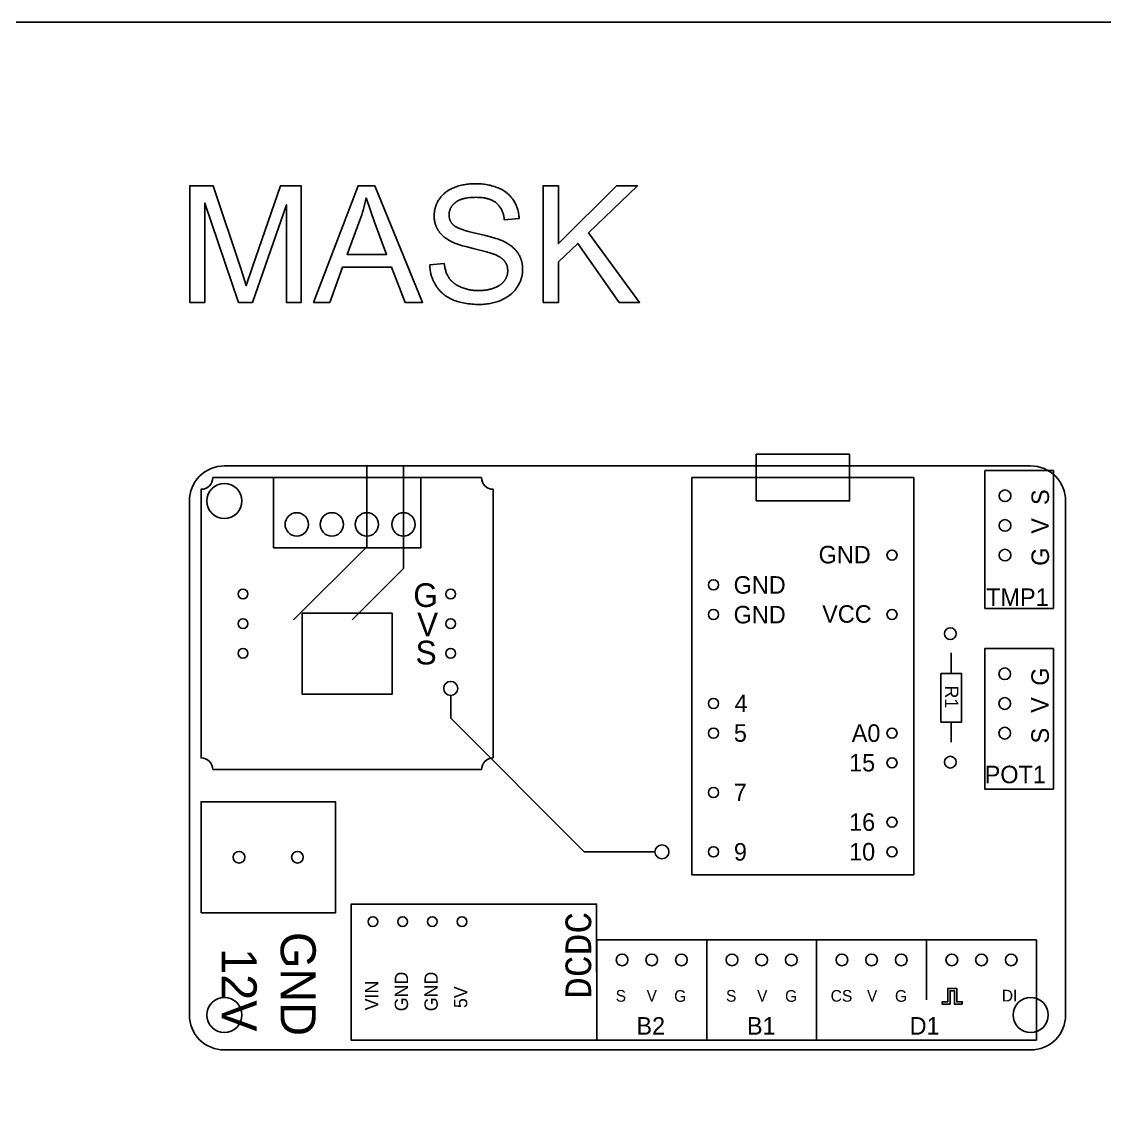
# Model space of a CAD drawing. Extents: x -88 to 248, y 207 to 396.
# Drawn here: x 4.7 to 97.4, y 301.5 to 396 of the extents above; entities that cross this region are included whole.
import ezdxf

# ---------------------------------------------------------------- set-up
doc = ezdxf.new("R2010")
doc.units = 0
for name, color, linetype in [('DEFAULT', 7, 'CONTINUOUS'), ('PCB$FOOTPRINTS', 7, 'CONTINUOUS'), ('PCB$HOLES', 12, 'CONTINUOUS'), ('PCB$MASK', 180, 'CONTINUOUS')]:
    doc.layers.add(name, color=color, linetype=linetype)
doc.styles.add('CONSOLAS_REGULAR', font='txt')
doc.styles.add('DEFAULT', font='txt')
doc.styles.add('MILLIMETER_SMALL', font='txt')

msp = doc.modelspace()

# ---------------------------------------------------------------- linework, layer by layer
at = {"layer": 'DEFAULT'}
for points in [[(-88, 207), (248, 207), (248, 396), (-88, 396)], [(23.392, 374.918), (21.027, 381.993), (19.036, 381.993), (19.036, 372), (20.311, 372), (20.311, 380.507), (23.201, 372), (24.394, 372), (27.298, 380.364), (27.298, 372), (28.573, 372), (28.573, 381.993), (26.793, 381.993), (24.401, 375.04), (23.869, 373.438)], [(29.609, 372), (31.013, 372), (32.11, 375.027), (36.289, 375.027), (37.455, 372), (38.961, 372), (34.871, 381.993), (33.446, 381.993)], [(39.568, 375.211), (39.573, 375.086), (39.582, 374.963), (39.595, 374.842), (39.612, 374.723), (39.633, 374.605), (39.658, 374.488), (39.672, 374.431), (39.686, 374.374), (39.702, 374.317), (39.719, 374.261), (39.736, 374.205), (39.755, 374.149), (39.774, 374.094), (39.795, 374.039), (39.816, 373.985), (39.839, 373.931), (39.862, 373.878), (39.887, 373.825), (39.912, 373.772), (39.938, 373.72), (39.966, 373.668), (39.994, 373.616), (40.023, 373.565), (40.053, 373.515), (40.117, 373.414), (40.15, 373.365), (40.183, 373.317), (40.218, 373.269), (40.253, 373.222), (40.289, 373.176), (40.326, 373.131), (40.364, 373.086), (40.402, 373.042), (40.441, 372.999), (40.481, 372.957), (40.522, 372.916), (40.563, 372.875), (40.606, 372.835), (40.649, 372.796), (40.692, 372.758), (40.737, 372.72), (40.782, 372.683), (40.828, 372.647), (40.875, 372.612), (40.923, 372.578), (40.971, 372.544), (41.02, 372.511), (41.07, 372.479), (41.121, 372.448), (41.173, 372.417), (41.225, 372.387), (41.332, 372.33), (41.442, 372.276), (41.555, 372.225), (41.671, 372.177), (41.791, 372.132), (41.914, 372.091), (42.041, 372.052), (42.171, 372.016), (42.304, 371.984), (42.441, 371.955), (42.582, 371.928), (42.725, 371.905), (42.873, 371.885), (43.023, 371.868), (43.177, 371.854), (43.335, 371.843), (43.496, 371.836), (43.66, 371.831), (43.828, 371.83), (43.961, 371.831), (44.092, 371.836), (44.222, 371.843), (44.35, 371.854), (44.476, 371.868), (44.601, 371.885), (44.724, 371.905), (44.845, 371.928), (44.964, 371.954), (45.082, 371.983), (45.198, 372.015), (45.313, 372.05), (45.426, 372.088), (45.537, 372.13), (45.646, 372.174), (45.754, 372.222), (45.859, 372.272), (45.962, 372.324), (46.061, 372.38), (46.157, 372.437), (46.25, 372.497), (46.339, 372.56), (46.383, 372.592), (46.426, 372.625), (46.468, 372.658), (46.51, 372.692), (46.55, 372.726), (46.59, 372.762), (46.629, 372.798), (46.668, 372.834), (46.705, 372.871), (46.742, 372.909), (46.778, 372.947), (46.813, 372.986), (46.847, 373.025), (46.881, 373.065), (46.914, 373.106), (46.946, 373.148), (46.977, 373.189), (47.007, 373.232), (47.037, 373.275), (47.066, 373.319), (47.121, 373.408), (47.173, 373.497), (47.221, 373.587), (47.266, 373.678), (47.287, 373.723), (47.307, 373.769), (47.326, 373.815), (47.344, 373.861), (47.362, 373.907), (47.378, 373.954), (47.394, 374.001), (47.409, 374.048), (47.422, 374.095), (47.435, 374.142), (47.447, 374.189), (47.459, 374.237), (47.469, 374.285), (47.478, 374.333), (47.487, 374.381), (47.494, 374.429), (47.501, 374.478), (47.507, 374.526), (47.512, 374.575), (47.516, 374.624), (47.519, 374.673), (47.521, 374.723), (47.522, 374.772), (47.523, 374.822), (47.521, 374.922), (47.516, 375.02), (47.508, 375.117), (47.503, 375.165), (47.497, 375.213), (47.49, 375.26), (47.482, 375.307), (47.474, 375.353), (47.464, 375.399), (47.454, 375.445), (47.443, 375.49), (47.431, 375.535), (47.419, 375.58), (47.405, 375.624), (47.391, 375.668), (47.376, 375.711), (47.36, 375.754), (47.344, 375.797), (47.326, 375.839), (47.308, 375.882), (47.289, 375.923), (47.269, 375.964), (47.248, 376.005), (47.227, 376.046), (47.204, 376.086), (47.181, 376.126), (47.157, 376.166), (47.133, 376.205), (47.107, 376.243), (47.081, 376.282), (47.053, 376.32), (47.025, 376.357), (46.996, 376.394), (46.966, 376.431), (46.935, 376.467), (46.903, 376.503), (46.871, 376.538), (46.837, 376.573), (46.803, 376.608), (46.767, 376.642), (46.731, 376.676), (46.694, 376.709), (46.656, 376.742), (46.617, 376.775), (46.577, 376.807), (46.495, 376.869), (46.409, 376.931), (46.319, 376.99), (46.226, 377.048), (46.13, 377.104), (46.03, 377.159), (45.926, 377.211), (45.819, 377.262), (45.74, 377.297), (45.653, 377.332), (45.558, 377.368), (45.455, 377.405), (45.226, 377.48), (44.966, 377.558), (44.349, 377.723), (43.607, 377.9), (43.223, 377.991), (42.878, 378.081), (42.571, 378.171), (42.432, 378.216), (42.302, 378.26), (42.182, 378.305), (42.072, 378.349), (41.972, 378.393), (41.925, 378.415), (41.881, 378.437), (41.839, 378.459), (41.799, 378.481), (41.762, 378.503), (41.727, 378.525), (41.695, 378.547), (41.68, 378.558), (41.665, 378.569), (41.651, 378.58), (41.638, 378.59), (41.625, 378.601), (41.613, 378.612), (41.589, 378.634), (41.566, 378.656), (41.543, 378.679), (41.522, 378.702), (41.501, 378.725), (41.481, 378.749), (41.461, 378.773), (41.443, 378.798), (41.425, 378.823), (41.408, 378.848), (41.392, 378.874), (41.376, 378.9), (41.361, 378.926), (41.347, 378.953), (41.334, 378.98), (41.321, 379.007), (41.31, 379.035), (41.299, 379.064), (41.288, 379.092), (41.279, 379.121), (41.27, 379.151), (41.262, 379.18), (41.255, 379.21), (41.249, 379.241), (41.243, 379.272), (41.238, 379.303), (41.234, 379.335), (41.23, 379.367), (41.228, 379.399), (41.226, 379.432), (41.225, 379.465), (41.224, 379.498), (41.225, 379.537), (41.226, 379.575), (41.229, 379.613), (41.233, 379.651), (41.238, 379.688), (41.244, 379.725), (41.251, 379.761), (41.259, 379.797), (41.268, 379.833), (41.278, 379.868), (41.289, 379.903), (41.301, 379.938), (41.315, 379.972), (41.329, 380.006), (41.345, 380.04), (41.361, 380.073), (41.379, 380.106), (41.398, 380.139), (41.418, 380.171), (41.439, 380.203), (41.461, 380.235), (41.484, 380.266), (41.508, 380.297), (41.533, 380.327), (41.559, 380.357), (41.587, 380.387), (41.615, 380.416), (41.644, 380.446), (41.675, 380.474), (41.707, 380.503), (41.739, 380.531), (41.773, 380.558), (41.808, 380.585), (41.844, 380.612), (41.882, 380.637), (41.92, 380.661), (41.96, 380.685), (42.002, 380.708), (42.044, 380.73), (42.088, 380.751), (42.133, 380.771), (42.18, 380.79), (42.227, 380.809), (42.276, 380.826), (42.326, 380.843), (42.378, 380.859), (42.43, 380.874), (42.484, 380.888), (42.54, 380.901), (42.596, 380.914), (42.654, 380.925), (42.713, 380.936), (42.835, 380.955), (42.962, 380.97), (43.094, 380.982), (43.232, 380.991), (43.374, 380.996), (43.521, 380.998), (43.663, 380.996), (43.801, 380.99), (43.934, 380.981), (44.062, 380.968), (44.187, 380.951), (44.247, 380.941), (44.306, 380.93), (44.365, 380.918), (44.422, 380.905), (44.478, 380.892), (44.533, 380.877), (44.587, 380.861), (44.64, 380.845), (44.691, 380.827), (44.742, 380.809), (44.791, 380.79), (44.84, 380.769), (44.887, 380.748), (44.933, 380.726), (44.978, 380.703), (45.022, 380.678), (45.065, 380.653), (45.107, 380.627), (45.148, 380.6), (45.187, 380.573), (45.226, 380.544), (45.263, 380.514), (45.299, 380.483), (45.335, 380.452), (45.369, 380.419), (45.403, 380.386), (45.435, 380.351), (45.467, 380.316), (45.498, 380.28), (45.527, 380.243), (45.556, 380.205), (45.584, 380.166), (45.611, 380.126), (45.637, 380.086), (45.662, 380.044), (45.686, 380.002), (45.709, 379.958), (45.731, 379.914), (45.752, 379.869), (45.772, 379.823), (45.791, 379.776), (45.81, 379.728), (45.827, 379.679), (45.844, 379.629), (45.859, 379.579), (45.873, 379.527), (45.887, 379.475), (45.9, 379.422), (45.911, 379.367), (45.922, 379.312), (45.932, 379.256), (45.94, 379.199), (45.948, 379.141), (45.955, 379.082), (47.223, 379.178), (47.217, 379.287), (47.208, 379.395), (47.195, 379.501), (47.179, 379.606), (47.16, 379.71), (47.138, 379.812), (47.112, 379.912), (47.083, 380.011), (47.051, 380.109), (47.033, 380.157), (47.015, 380.205), (46.996, 380.253), (46.976, 380.3), (46.956, 380.347), (46.934, 380.393), (46.912, 380.44), (46.889, 380.485), (46.84, 380.576), (46.788, 380.665), (46.732, 380.753), (46.703, 380.796), (46.673, 380.838), (46.643, 380.88), (46.612, 380.921), (46.58, 380.962), (46.547, 381.001), (46.514, 381.041), (46.479, 381.079), (46.444, 381.117), (46.408, 381.154), (46.372, 381.191), (46.334, 381.227), (46.296, 381.262), (46.257, 381.296), (46.218, 381.33), (46.177, 381.363), (46.136, 381.396), (46.094, 381.428), (46.052, 381.459), (46.008, 381.49), (45.964, 381.52), (45.919, 381.549), (45.873, 381.578), (45.827, 381.606), (45.731, 381.66), (45.633, 381.711), (45.531, 381.76), (45.427, 381.806), (45.32, 381.849), (45.21, 381.89), (45.099, 381.927), (44.986, 381.962), (44.871, 381.994), (44.753, 382.024), (44.634, 382.05), (44.512, 382.074), (44.389, 382.095), (44.263, 382.113), (44.136, 382.129), (44.006, 382.141), (43.874, 382.151), (43.741, 382.158), (43.605, 382.162), (43.467, 382.164), (43.342, 382.162), (43.218, 382.158), (43.095, 382.152), (42.974, 382.142), (42.854, 382.13), (42.736, 382.116), (42.619, 382.098), (42.504, 382.078), (42.39, 382.056), (42.278, 382.03), (42.167, 382.003), (42.057, 381.972), (41.949, 381.939), (41.842, 381.903), (41.737, 381.864), (41.633, 381.823), (41.532, 381.779), (41.433, 381.733), (41.338, 381.684), (41.246, 381.633), (41.201, 381.606), (41.156, 381.579), (41.113, 381.551), (41.07, 381.523), (41.028, 381.494), (40.987, 381.464), (40.947, 381.434), (40.907, 381.403), (40.868, 381.371), (40.83, 381.339), (40.793, 381.306), (40.757, 381.273), (40.721, 381.239), (40.686, 381.204), (40.652, 381.169), (40.618, 381.133), (40.586, 381.097), (40.554, 381.06), (40.523, 381.022), (40.493, 380.984), (40.463, 380.945), (40.434, 380.905), (40.406, 380.865), (40.379, 380.824), (40.327, 380.742), (40.278, 380.658), (40.233, 380.574), (40.212, 380.532), (40.191, 380.489), (40.171, 380.446), (40.153, 380.403), (40.135, 380.36), (40.117, 380.317), (40.101, 380.273), (40.085, 380.23), (40.071, 380.186), (40.057, 380.142), (40.044, 380.097), (40.032, 380.053), (40.02, 380.008), (40.01, 379.963), (40, 379.918), (39.991, 379.873), (39.984, 379.827), (39.976, 379.782), (39.97, 379.736), (39.965, 379.69), (39.96, 379.644), (39.956, 379.597), (39.953, 379.551), (39.951, 379.504), (39.95, 379.457), (39.95, 379.41), (39.951, 379.324), (39.955, 379.24), (39.962, 379.156), (39.971, 379.074), (39.984, 378.992), (39.991, 378.952), (39.999, 378.912), (40.007, 378.872), (40.017, 378.833), (40.027, 378.793), (40.037, 378.754), (40.049, 378.716), (40.061, 378.677), (40.073, 378.639), (40.087, 378.601), (40.101, 378.563), (40.115, 378.526), (40.131, 378.489), (40.147, 378.452), (40.164, 378.415), (40.181, 378.379), (40.199, 378.343), (40.218, 378.307), (40.238, 378.271), (40.258, 378.236), (40.279, 378.2), (40.301, 378.166), (40.323, 378.131), (40.346, 378.097), (40.37, 378.063), (40.394, 378.03), (40.419, 377.996), (40.445, 377.964), (40.472, 377.931), (40.499, 377.899), (40.527, 377.867), (40.556, 377.836), (40.585, 377.805), (40.615, 377.774), (40.678, 377.714), (40.743, 377.655), (40.811, 377.598), (40.882, 377.542), (40.956, 377.487), (41.032, 377.434), (41.112, 377.382), (41.194, 377.332), (41.279, 377.283), (41.367, 377.235), (41.44, 377.198), (41.518, 377.161), (41.603, 377.124), (41.695, 377.086), (41.793, 377.048), (41.898, 377.01), (42.126, 376.933), (42.38, 376.854), (42.66, 376.774), (43.297, 376.611), (44.43, 376.324), (44.814, 376.213), (44.96, 376.166), (45.022, 376.144), (45.076, 376.124), (45.153, 376.094), (45.227, 376.063), (45.298, 376.031), (45.367, 375.998), (45.433, 375.964), (45.496, 375.929), (45.557, 375.894), (45.614, 375.857), (45.669, 375.82), (45.695, 375.801), (45.721, 375.782), (45.746, 375.762), (45.77, 375.743), (45.794, 375.723), (45.817, 375.703), (45.839, 375.683), (45.861, 375.662), (45.882, 375.641), (45.902, 375.62), (45.921, 375.599), (45.94, 375.578), (45.958, 375.556), (45.975, 375.534), (45.992, 375.512), (46.008, 375.49), (46.024, 375.468), (46.039, 375.445), (46.054, 375.422), (46.068, 375.399), (46.082, 375.375), (46.095, 375.351), (46.107, 375.328), (46.119, 375.303), (46.131, 375.279), (46.142, 375.254), (46.152, 375.23), (46.162, 375.204), (46.171, 375.179), (46.18, 375.154), (46.188, 375.128), (46.196, 375.102), (46.203, 375.075), (46.21, 375.049), (46.216, 375.022), (46.221, 374.995), (46.227, 374.968), (46.231, 374.941), (46.235, 374.913), (46.239, 374.885), (46.241, 374.857), (46.244, 374.829), (46.246, 374.8), (46.247, 374.771), (46.248, 374.742), (46.248, 374.713), (46.248, 374.684), (46.247, 374.655), (46.246, 374.627), (46.244, 374.598), (46.241, 374.57), (46.238, 374.542), (46.235, 374.514), (46.23, 374.486), (46.226, 374.458), (46.22, 374.43), (46.215, 374.403), (46.208, 374.375), (46.201, 374.348), (46.194, 374.321), (46.186, 374.294), (46.177, 374.267), (46.168, 374.241), (46.159, 374.214), (46.148, 374.188), (46.138, 374.162), (46.126, 374.135), (46.114, 374.109), (46.102, 374.084), (46.089, 374.058), (46.075, 374.032), (46.061, 374.007), (46.047, 373.982), (46.032, 373.957), (46.016, 373.932), (45.999, 373.907), (45.983, 373.882), (45.965, 373.858), (45.947, 373.833), (45.929, 373.809), (45.91, 373.786), (45.89, 373.762), (45.87, 373.739), (45.849, 373.716), (45.827, 373.694), (45.805, 373.672), (45.783, 373.65), (45.759, 373.629), (45.736, 373.608), (45.711, 373.587), (45.686, 373.567), (45.661, 373.547), (45.635, 373.527), (45.608, 373.507), (45.581, 373.488), (45.553, 373.469), (45.496, 373.433), (45.436, 373.398), (45.374, 373.364), (45.31, 373.331), (45.243, 373.299), (45.174, 373.269), (45.103, 373.241), (45.03, 373.213), (44.955, 373.188), (44.879, 373.164), (44.802, 373.142), (44.723, 373.122), (44.643, 373.104), (44.562, 373.087), (44.479, 373.072), (44.395, 373.059), (44.309, 373.047), (44.222, 373.038), (44.134, 373.03), (44.044, 373.024), (43.953, 373.019), (43.861, 373.017), (43.767, 373.016), (43.661, 373.017), (43.557, 373.02), (43.453, 373.026), (43.351, 373.034), (43.251, 373.045), (43.152, 373.057), (43.054, 373.072), (42.957, 373.09), (42.862, 373.11), (42.768, 373.132), (42.676, 373.156), (42.585, 373.182), (42.495, 373.211), (42.406, 373.243), (42.319, 373.276), (42.233, 373.312), (42.149, 373.35), (42.068, 373.389), (41.99, 373.43), (41.915, 373.472), (41.842, 373.516), (41.772, 373.56), (41.705, 373.607), (41.673, 373.631), (41.641, 373.655), (41.61, 373.679), (41.579, 373.704), (41.55, 373.729), (41.521, 373.755), (41.493, 373.781), (41.465, 373.807), (41.438, 373.834), (41.412, 373.861), (41.386, 373.888), (41.362, 373.916), (41.338, 373.944), (41.314, 373.972), (41.292, 374.001), (41.27, 374.03), (41.248, 374.059), (41.228, 374.089), (41.208, 374.12), (41.188, 374.15), (41.169, 374.182), (41.15, 374.214), (41.132, 374.246), (41.115, 374.279), (41.08, 374.346), (41.048, 374.416), (41.018, 374.488), (40.989, 374.561), (40.963, 374.637), (40.938, 374.715), (40.915, 374.795), (40.894, 374.877), (40.874, 374.962), (40.857, 375.048), (40.841, 375.136), (40.827, 375.227), (40.815, 375.32)], [(49.275, 372), (50.597, 372), (50.597, 375.463), (52.233, 377.058), (55.791, 372), (57.536, 372), (53.16, 377.944), (57.352, 381.993), (55.56, 381.993), (50.597, 377.037), (50.597, 381.993), (49.275, 381.993)]]:
    msp.add_lwpolyline(points, close=True, dxfattribs=at)
msp.add_lwpolyline([(34.837, 378.871), (34.128, 380.943, -0.038979), (33.59, 379.035), (32.492, 376.104), (35.88, 376.104)], format="xyb", close=True, dxfattribs=at)
at = {"layer": 'PCB$FOOTPRINTS'}
for points in [[(67.5, 355), (75.5, 355), (75.5, 359), (67.5, 359)], [(92.957, 345.799), (92.957, 357.607), (87.094, 357.607), (87.094, 345.799)], [(26.204, 351), (38.796, 351), (38.796, 357), (26.204, 357)], [(62, 357), (62, 323), (81, 323), (81, 357)], [(36.361, 345.395), (28.639, 345.395), (28.639, 338.47), (36.361, 338.47)], [(92.957, 330.332), (92.957, 342.367), (87.08, 342.367), (87.08, 330.332)], [(20, 319.75), (31.5, 319.75), (31.5, 329.25), (20, 329.25)], [(32.858, 310.867), (32.858, 320.495), (53.858, 320.495), (53.873, 308.842), (32.858, 308.842)], [(53.873, 308.842), (63.28, 308.842), (63.28, 317.42), (53.873, 317.42)], [(63.28, 308.842), (72.686, 308.842), (72.686, 317.42), (63.28, 317.42)]]:
    msp.add_lwpolyline(points, close=True, dxfattribs=at)
msp.add_lwpolyline([(21, 332), (44, 332, -0.414214), (45, 333), (45, 356, -0.414214), (44, 357), (21, 357, -0.414214), (20, 356), (20, 333, -0.414214)], format="xyb", close=True, dxfattribs=at)
for points in [[(82.093, 317.42), (72.686, 317.42), (72.686, 308.842), (82.093, 308.842)], [(82.093, 308.842), (91.5, 308.842), (91.5, 317.42), (82.093, 317.42), (82.093, 312.294)]]:
    msp.add_lwpolyline(points, dxfattribs=at)
at = {"layer": 'PCB$FOOTPRINTS', "extrusion": (0, 0, -1)}
for centre in [(-28.191, 353), (-31.191, 353), (-34.191, 353), (-37.322, 353)]:
    msp.add_circle(centre, 1, dxfattribs=at)
at = {"layer": 'PCB$HOLES'}
msp.add_lwpolyline([(22, 308), (91, 308, 0.414214), (94, 311), (94, 355, 0.414214), (91, 358), (22, 358, 0.414214), (19, 355), (19, 311, 0.414214)], format="xyb", close=True, dxfattribs=at)
for centre, radius in [((22, 355), 1.5), ((88.804, 355.444), 0.5), ((88.804, 352.904), 0.5), ((79.137, 350.364), 0.43), ((88.804, 350.364), 0.5), ((23.585, 347.038), 0.415), ((41.365, 347.038), 0.415), ((63.863, 345.284), 0.43), ((79.137, 345.284), 0.43), ((23.585, 344.498), 0.415), ((41.365, 344.498), 0.415), ((84.125, 343.641), 0.5), ((23.585, 341.958), 0.415), ((41.365, 341.958), 0.415), ((88.79, 340.204), 0.5), ((41.365, 338.957), 0.6), ((88.79, 337.664), 0.5), ((79.137, 335.124), 0.43), ((88.79, 335.124), 0.5), ((79.137, 332.584), 0.43), ((84.125, 332.641), 0.5), ((63.863, 330.044), 0.43), ((59.448, 324.964), 0.6), ((63.863, 324.964), 0.43), ((79.137, 324.964), 0.43), ((23.25, 324.5), 0.5), ((28.25, 324.5), 0.5), ((34.705, 318.994), 0.415), ((37.245, 318.994), 0.415), ((39.785, 318.994), 0.415), ((42.325, 318.994), 0.415), ((56.036, 315.71), 0.5), ((58.576, 315.71), 0.5), ((61.116, 315.71), 0.5), ((65.443, 315.71), 0.5), ((67.983, 315.71), 0.5), ((70.523, 315.71), 0.5), ((74.85, 315.71), 0.5), ((77.39, 315.71), 0.5), ((79.93, 315.71), 0.5), ((84.257, 315.71), 0.5), ((86.797, 315.71), 0.5), ((89.337, 315.71), 0.5), ((91, 311), 1.5)]:
    msp.add_circle(centre, radius, dxfattribs=at)
at = {"layer": 'PCB$HOLES', "extrusion": (0, 0, -1)}
for centre, radius in [((-63.863, 347.824), 0.43), ((-63.863, 337.664), 0.43), ((-63.863, 335.124), 0.43), ((-79.137, 327.504), 0.43), ((-22, 311), 1.5)]:
    msp.add_circle(centre, radius, dxfattribs=at)
at = {"layer": 'PCB$MASK', "color": 180}
for p, q in [((84.204, 341.993), (84.204, 340.23)), ((84.2, 336.077), (84.2, 334.361))]:
    msp.add_line(p, q, dxfattribs=at)
at = {"layer": 'PCB$MASK'}
for points in [[(27.924, 344.819), (34.191, 351.086), (34.191, 358)], [(32.924, 344.819), (37.322, 349.217), (37.322, 358)], [(41.365, 338.357), (41.365, 336.402), (52.803, 324.964), (58.848, 324.964)]]:
    msp.add_lwpolyline(points, dxfattribs=at)
at = {"layer": 'PCB$MASK', "color": 180}
msp.add_lwpolyline([(83.317, 340.23), (83.317, 336.077), (85.092, 336.077), (85.092, 340.23)], close=True, dxfattribs=at)
at = {"layer": 'PCB$MASK'}
msp.add_lwpolyline([(85.144, 311.936), (85.144, 312.136), (84.673, 312.136), (84.673, 313.277), (83.903, 313.277), (83.903, 312.136), (83.433, 312.136), (83.433, 311.936), (84.103, 311.936), (84.103, 313.077), (84.473, 313.077), (84.473, 311.936)], close=True, dxfattribs=at)

# ---------------------------------------------------------------- texts
at = {"layer": 'PCB$MASK', "style": 'MILLIMETER_SMALL'}
for s, height, rotation, p in [('S', 1.5, 90, (92.576, 354.659)), ('V', 1.5, 90, (92.554, 352.202)), ('G', 1.5, 90, (92.576, 349.45)), ('G', 1.5, 90, (92.561, 339.192)), ('V', 1.5, 90, (92.54, 336.864)), ('S', 1.5, 90, (92.561, 334.241)), ('GND', 3, 270, (26.811, 318.106)), ('12V', 3, 270, (21.759, 316.723))]:
    msp.add_text(s, height=height, rotation=rotation, dxfattribs=at).set_placement(p)
for s, height, p in [('GND', 1.5, (72.856, 349.659)), ('GND', 1.5, (65.58, 347.065)), ('TMP1', 1.5, (87.194, 346.014)), ('GND', 1.5, (65.58, 344.521)), ('VCC', 1.5, (73.162, 344.579)), ('4', 1.5, (65.664, 336.93)), ('5', 1.5, (65.604, 334.386)), ('A0', 1.5, (75.691, 334.38)), ('15', 1.5, (75.463, 331.844)), ('POT1', 1.5, (87.068, 330.836)), ('7', 1.5, (65.592, 329.306)), ('16', 1.5, (75.463, 326.764)), ('9', 1.5, (65.604, 324.212)), ('10', 1.5, (75.463, 324.224)), ('S', 1, (55.483, 312.136)), ('V', 1, (58.13, 312.15)), ('G', 1, (60.493, 312.125)), ('S', 1, (64.926, 312.136)), ('V', 1, (67.584, 312.15)), ('G', 1, (69.983, 312.125)), ('CS', 1, (73.884, 312.136)), ('V', 1, (76.991, 312.15)), ('G', 1, (79.39, 312.125)), ('DI', 1, (88.532, 312.153)), ('B2', 1.5, (57.262, 309.317)), ('B1', 1.5, (66.721, 309.317)), ('D1', 1.5, (80.648, 309.317))]:
    msp.add_text(s, height=height, dxfattribs=at).set_placement(p)
at = {"layer": 'PCB$MASK', "color": 180, "style": 'DEFAULT'}
for s, p in [('G', (38.164, 345.928)), ('V', (38.488, 343.427)), ('S', (38.358, 341.01))]:
    msp.add_text(s, height=2.026, dxfattribs=at).set_placement(p)
for s, rotation, p in [('R1', 270, (83.674, 339.202)), ('VIN', 90, (35.165, 311.393)), ('GND', 90, (37.715, 311.315)), ('GND', 90, (40.259, 311.315)), ('5V', 90, (42.786, 311.588))]:
    msp.add_text(s, height=1.1397, rotation=rotation, dxfattribs=at).set_placement(p)
at = {"layer": 'PCB$MASK', "color": 7, "style": 'CONSOLAS_REGULAR'}
msp.add_text('DCDC', height=2.2013, rotation=90, dxfattribs=at).set_placement((53.389, 312.369))

doc.saveas('drawing.dxf')
